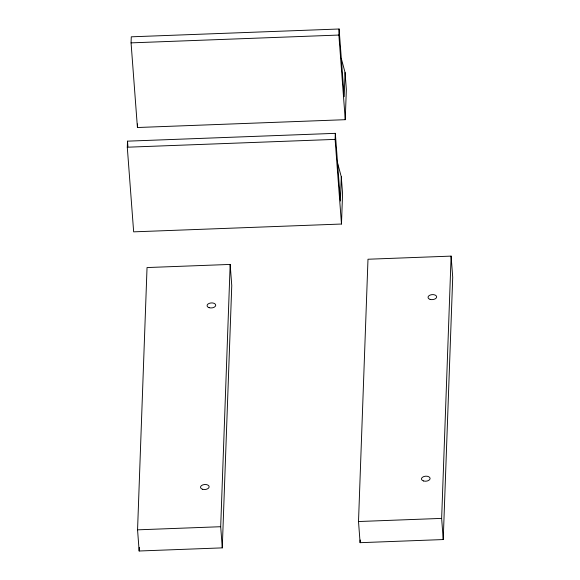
<?xml version="1.0" encoding="UTF-8"?>
<svg xmlns="http://www.w3.org/2000/svg" width="580" height="580" viewBox="0 0 580 580"><rect width="100%" height="100%" fill="white"/><g stroke="black" fill="none" stroke-linecap="round" stroke-linejoin="round"><path stroke-width="0.87" d="M341.294 176.842L342.57 193.763L341.475 224.032L133.654 231.848L127.288 147.211L127.513 141.157L335.327 133.342L340.424 201.05L341.294 176.842L337.56 162.965M345.064 72.5L346.34 89.429L345.245 119.69L137.424 127.513L131.065 42.869L131.283 36.816L339.097 29L344.194 96.708L345.064 72.5L341.33 58.623M137.424 127.513L137.554 123.946M137.561 529.837L147.037 267.554L230.166 264.429L231.761 285.585L222.278 547.875L139.149 551L137.561 529.837L220.69 526.712L230.166 264.429M139.149 551L139.287 547.382M341.475 224.032L335.11 139.388L335.327 133.342M345.245 119.69L338.88 35.054L339.097 29M358.512 521.529L367.988 259.238L451.117 256.113L452.712 277.276L443.229 539.559L360.1 542.684L358.512 521.529L441.641 518.397L451.117 256.113M360.1 542.684L360.202 539.973M131.065 42.869L338.88 35.054M127.288 147.211L335.11 139.388M441.641 518.397L443.229 539.559M220.69 526.712L222.278 547.875M127.513 141.157L127.919 146.573M430.099 299.382A4.336 2.516 -4.3 0 0 436.667 296.953A4.336 2.516 -4.3 0 0 430.259 295.017A4.336 2.516 -4.3 0 0 430.099 299.382M423.538 480.965A4.336 2.516 -4.3 0 0 430.106 478.536A4.336 2.516 -4.3 0 0 423.69 476.6A4.336 2.516 -4.3 0 0 423.538 480.965M209.148 307.697A4.336 2.516 -4.3 0 0 215.724 305.269A4.336 2.516 -4.3 0 0 209.307 303.325A4.336 2.516 -4.3 0 0 209.148 307.697M202.587 489.281A4.336 2.516 -4.3 0 0 209.155 486.852A4.336 2.516 -4.3 0 0 202.746 484.909A4.336 2.516 -4.3 0 0 202.587 489.281"/></g></svg>
